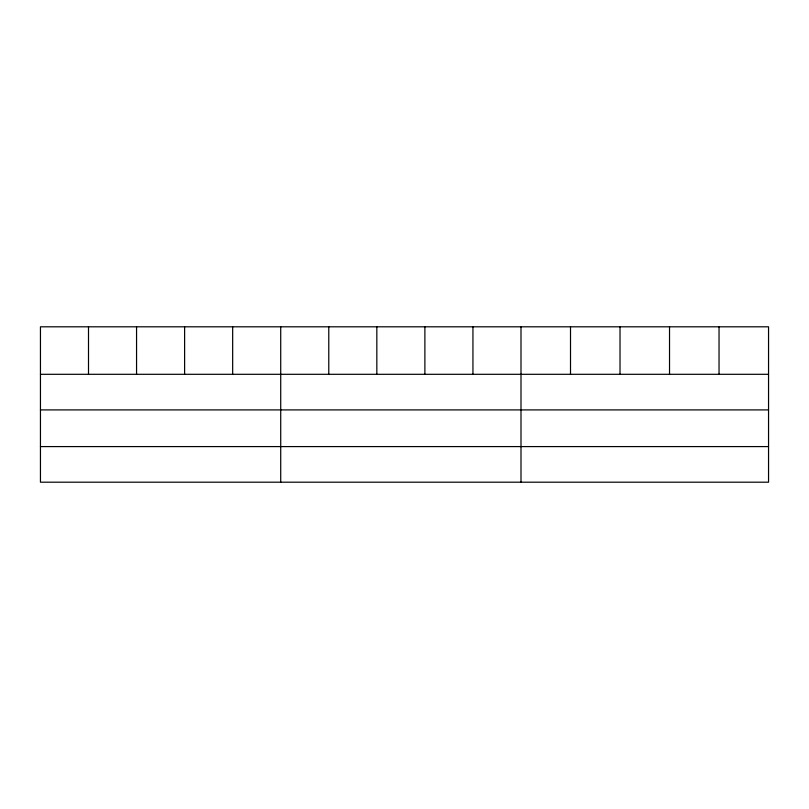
<?xml version="1.0" encoding="UTF-8"?>
<svg xmlns="http://www.w3.org/2000/svg" width="809" height="809" viewBox="0 0 809 809"><rect width="100%" height="100%" fill="white"/><g stroke="black" fill="none" stroke-linecap="round" stroke-linejoin="round"><path stroke-width="1.21" d="M768.55 409.91L768.55 326.806L40.45 326.806L40.45 482.194L768.55 482.194L768.55 409.91L40.45 409.91M40.45 374.304L768.55 374.304M40.45 446.588L768.55 446.588M719.039 326.806L719.039 374.304M669.528 326.806L669.528 374.304M620.018 326.806L620.018 374.304M570.507 326.806L570.507 374.304M520.996 326.806L520.996 482.194M472.941 326.806L472.941 374.304M424.887 326.806L424.887 374.304M376.832 326.806L376.832 374.304M328.778 326.806L328.778 374.304M280.723 326.806L280.723 482.194M232.668 326.806L232.668 374.304M184.614 326.806L184.614 374.304M136.559 326.806L136.559 374.304M88.505 326.806L88.505 374.304"/></g></svg>
